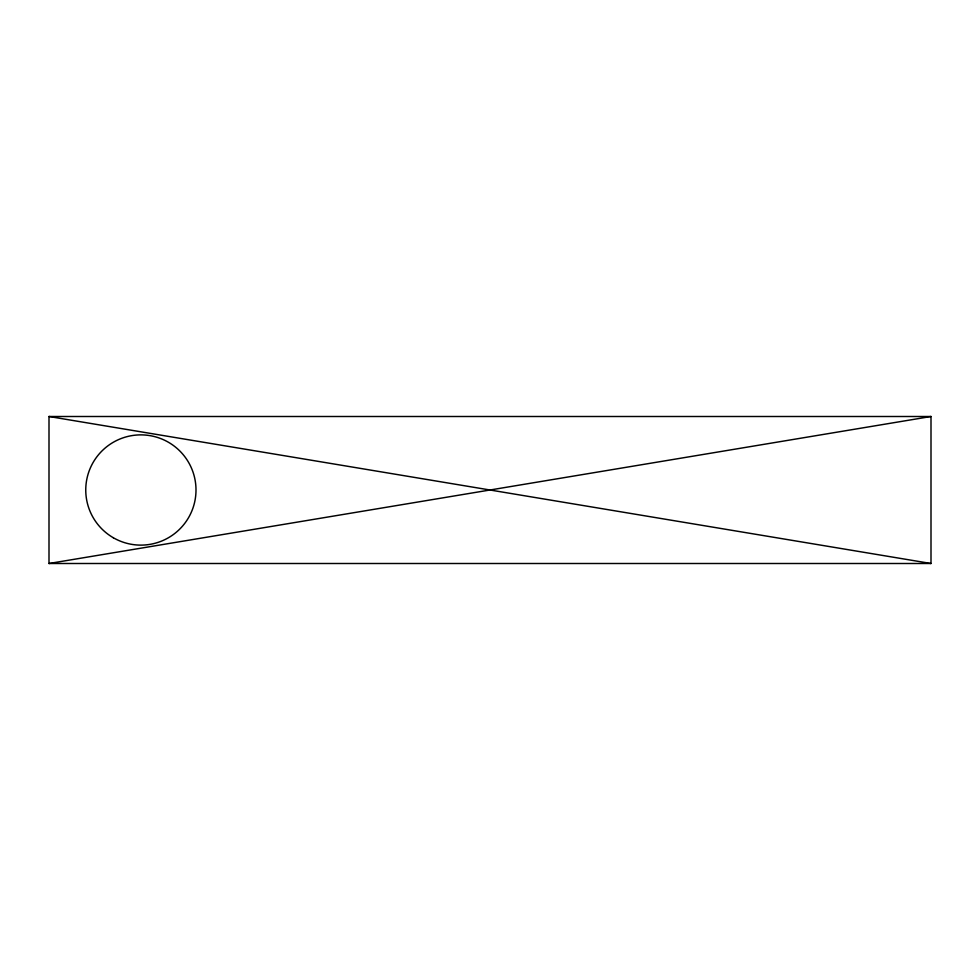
<?xml version="1.0" encoding="UTF-8"?>
<svg xmlns="http://www.w3.org/2000/svg" width="980" height="980" viewBox="0 0 980 980"><rect width="100%" height="100%" fill="white"/><g stroke="black" fill="none" stroke-linecap="round" stroke-linejoin="round"><path stroke-width="1.47" d="M49 563.5L931 416.5L931 563.5L49 563.5L49 416.5L931 416.5M49 416.5L931 563.5M113.313 537.738A55.125 55.125 0 0 0 196 490A55.125 55.125 0 0 0 113.313 442.262A55.125 55.125 0 0 0 113.313 537.738"/></g></svg>
